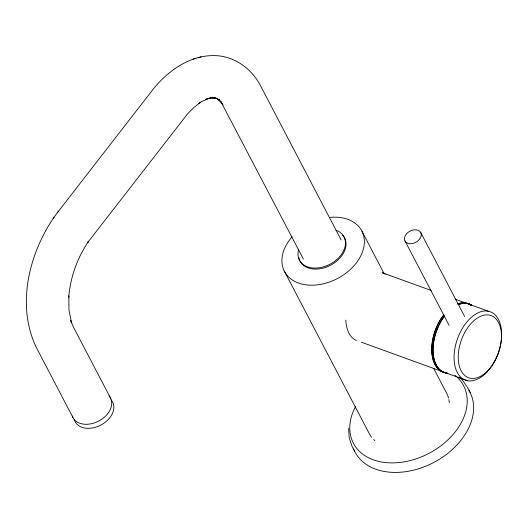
<?xml version="1.0" encoding="UTF-8"?>
<svg xmlns="http://www.w3.org/2000/svg" width="528" height="528" viewBox="0 0 528 528"><rect width="100%" height="100%" fill="white"/><g stroke="black" fill="none" stroke-linecap="round" stroke-linejoin="round"><path stroke-width="0.79" d="M54.014 217.259C28.915 254.034 16.421 304.709 35.891 346.639L72.897 417.424M57.301 212.777L151.859 90.882C166.795 71.577 189.143 55.117 214.546 55.605C234.313 55.862 252.087 68.93 260.799 86.269L341.121 239.923M53.216 218.354L58.238 211.497M193.05 59.143L195.947 58.318M198.145 57.691L201.142 56.833M214.962 97.944L217.562 98.545L211.754 97.786L215.021 97.713L208.758 98.432L211.761 97.581L205.55 99.35L208.454 98.525L201.775 101.534L198.449 103.574L200.647 102.201L193.849 107.507L187.367 114.121L87.754 242.451L88.559 241.355C77.266 257.875 70.323 277.365 68.732 297.317L68.831 295.885L68.977 310.259L71.551 323.004L70.732 320.489L73.623 327.472L110.603 398.211M214.988 98.03L219.608 99.99L216.645 98.485L221.371 102.089L218.942 99.964L223.021 104.966L221.311 102.445L303.415 259.136M382.384 272.771L431.218 290.492M455.248 299.211L466.099 303.151M467.353 303.6L488.36 311.23M361.383 342.21L445.097 372.59M446.351 373.045L467.359 380.668M458.898 377.071L462.449 380.081L467.537 387.526L470.138 392.502M420.816 232.683A8.93 6.31 -27.6 0 1 411.312 243.659A8.93 6.31 -27.6 0 1 406.454 233.864A8.93 6.31 -27.6 0 1 420.816 232.683L464.666 316.556M404.903 240.788L449.137 325.393M362.023 231.376L384.113 273.623M433.62 368.32L446.945 393.815A43.646 30.862 -27.6 0 1 448.543 398.092M284.249 270.996L369.171 433.442A43.646 30.862 -27.6 0 0 371.613 437.29M354.651 451.341L352.051 446.365L349.186 437.791L348.652 428.419M448.879 399.59A43.646 30.862 -27.6 0 1 449.255 402.699M374.834 440.616A43.646 30.862 -27.6 0 1 373.672 439.567M329.366 217.463A43.646 30.862 -27.6 0 1 361.997 253.189A43.646 30.862 -27.6 0 1 302.247 284.156A43.646 30.862 -27.6 0 1 292.162 236.749M342.685 235.237A25.133 17.767 -27.6 0 1 330.172 265.445A25.133 17.767 -27.6 0 1 298.769 257.611M335.953 230.162A25.133 17.767 -27.6 0 1 342.434 252.938A25.133 17.767 -27.6 0 1 312.906 267.98A25.133 17.767 -27.6 0 1 298.723 249.137M111.052 399.821A21.16 14.962 -27.6 0 1 100.973 425.02A21.16 14.962 -27.6 0 1 74.237 419.39M108.94 395.782A21.16 14.962 -27.6 0 1 99.317 420.73A21.16 14.962 -27.6 0 1 72.329 416.064M468.963 390.35A64.805 45.824 -27.6 0 1 432.769 462.97A64.805 45.824 -27.6 0 1 353.648 449.104M454.872 375.25A62.165 43.956 -27.6 0 1 451.249 436.524A62.165 43.956 -27.6 0 1 375.289 460.469A62.165 43.956 -27.6 0 1 355.509 406.573M457.136 304.055A36.505 21.674 -70.1 0 1 471.326 305.303M446.483 372.92A36.505 21.674 -70.1 0 1 431.772 351.628A36.505 21.674 -70.1 0 1 443.639 314.992M447.731 373.369A36.505 21.674 -70.1 0 1 433.046 352.433A36.505 21.674 -70.1 0 1 444.444 316.034M458.39 304.511A36.505 21.674 -70.1 0 1 471.365 304.973M447.764 373.243A36.373 21.595 -70.1 0 1 433.132 352.381A36.373 21.595 -70.1 0 1 444.49 316.114M458.383 304.636A36.373 21.595 -70.1 0 1 471.313 305.092M382.76 272.778A36.373 21.595 -70.1 0 1 385.229 274.197M356.36 340.52A36.373 21.595 -70.1 0 1 345.814 320.1M458.68 303.64A36.373 21.595 -70.1 0 1 471.266 305.422M446.516 372.788A36.373 21.595 -70.1 0 1 431.864 351.582A36.373 21.595 -70.1 0 1 443.685 315.077M488.156 370.366A33.066 19.628 -70.1 0 0 493.007 316.463A33.066 19.628 -70.1 0 0 458.416 353.192A33.066 19.628 -70.1 0 0 488.156 370.366M486.988 372.009A36.373 21.595 -70.1 0 0 492.32 312.715A36.373 21.595 -70.1 0 0 454.271 353.12A36.373 21.595 -70.1 0 0 486.988 372.009"/></g></svg>
